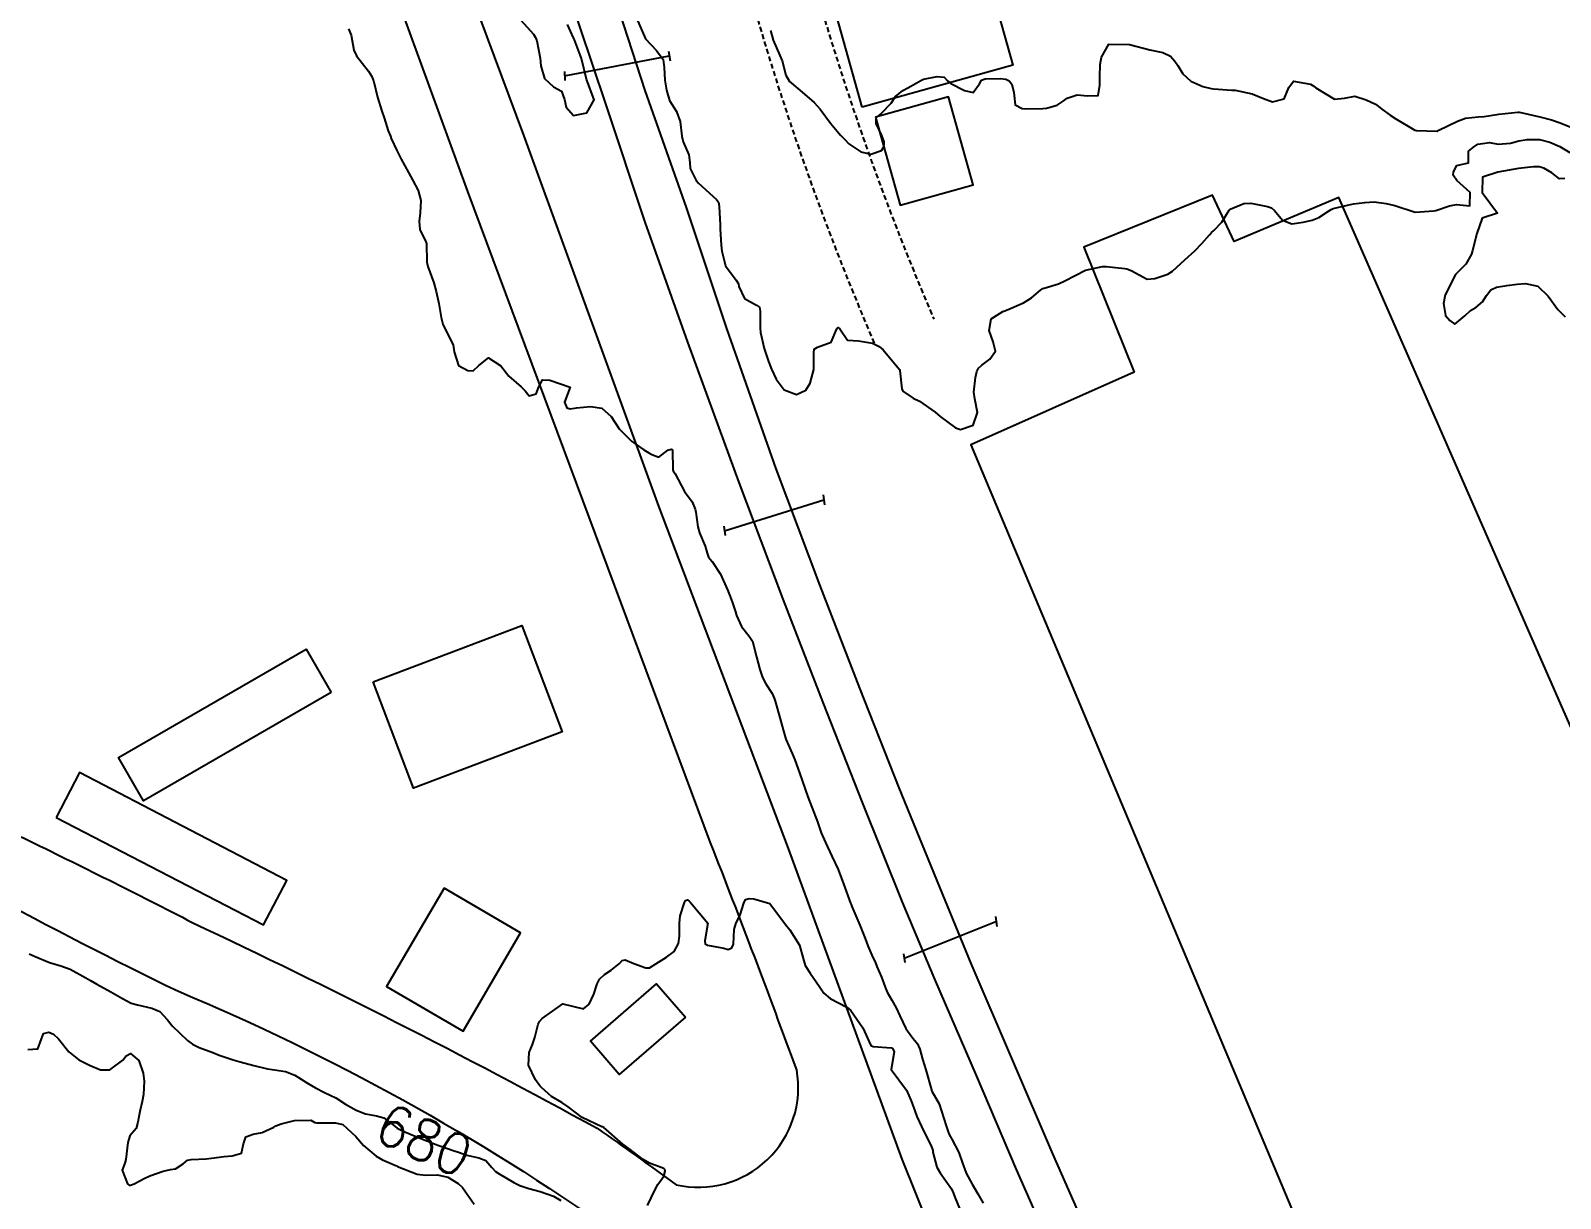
# Model space of a CAD drawing. Header units: metres. Extents: x 292545 to 299085, y 7450245 to 7463078.
# Drawn here: x 296294 to 296442.8, y 7454778.5 to 7454892.1 of the extents above; entities that cross this region are included whole.
import ezdxf
from ezdxf.enums import TextEntityAlignment as Align

# ---------------------------------------------------------------- set-up
doc = ezdxf.new("R2010")
doc.units = ezdxf.units.M
doc.linetypes.add('DASHED', pattern=[0.75, 0.5, -0.25])
for name, color, linetype in [('Cotas', 45, 'Continuous'), ('Curvas de Nivel 1m', 11, 'Continuous'), ('Curvas de Nivel 5m', 15, 'Continuous'), ('Edificações', 30, 'Continuous'), ('Linha Férrea', 20, 'Continuous'), ('Pórtico', 62, 'Continuous'), ('Vias Primárias', 230, 'Continuous'), ('Vias Secundárias', 230, 'DASHED')]:
    doc.layers.add(name, color=color, linetype=linetype)
doc.styles.add('Style-STANDARD', font='STANDARD.shx')

msp = doc.modelspace()

# ---------------------------------------------------------------- linework, layer by layer
at = {"layer": 'Curvas de Nivel 1m', "flags": 128}
for points, elevation in [([(296324.9, 7454892.31), (296325.15, 7454891.69), (296325.43, 7454890.24), (296325.67, 7454889.69), (296326.85, 7454888.18), (296327.18, 7454887.67), (296327.37, 7454887.14), (296327.74, 7454885.66), (296328.15, 7454884.31), (296328.36, 7454883.65), (296328.78, 7454882.4), (296328.98, 7454881.86), (296329.07, 7454881.65), (296329.6, 7454880.48), (296330.03, 7454879.63), (296330.73, 7454878.33), (296331.14, 7454877.62), (296331.69, 7454876.59), (296331.94, 7454875.61), (296331.89, 7454874.41), (296331.77, 7454873.61), (296331.84, 7454872.79), (296332.42, 7454871.6), (296332.48, 7454871.43), (296332.53, 7454869.6), (296332.63, 7454869.18), (296333.21, 7454867.59), (296333.43, 7454866.75), (296333.69, 7454865.59), (296333.92, 7454864.24), (296334.08, 7454863.58), (296334.55, 7454862.63), (296335.09, 7454861.57), (296335.2, 7454860.9), (296335.6, 7454859.57), (296336.51, 7454859.06), (296337.02, 7454859.04), (296337.6, 7454859.54), (296338.52, 7454860.3), (296339.73, 7454859.52), (296340.5, 7454858.53), (296341.7, 7454857.49), (296342.09, 7454857.09), (296342.47, 7454856.6), (296343.16, 7454856.79), (296343.43, 7454857.47), (296343.79, 7454858.17), (296344.49, 7454858.13), (296346.48, 7454857.44), (296345.93, 7454855.98), (296346.14, 7454855.44), (296346.46, 7454855.34), (296347.09, 7454855.43), (296348.46, 7454855.58), (296349.54, 7454855.4), (296350.45, 7454854.59), (296351.24, 7454853.38), (296352.43, 7454852.2), (296353.65, 7454851.35), (296354.12, 7454851.06), (296354.41, 7454850.88), (296355.09, 7454850.65), (296355.96, 7454851.32), (296356.31, 7454851.43), (296356.41, 7454851.38), (296356.44, 7454851.34), (296356.44, 7454851.32), (296356.47, 7454849.39), (296356.49, 7454849.32), (296356.7, 7454849.01), (296357.58, 7454847.31), (296358.35, 7454846.28), (296358.64, 7454845.59), (296358.7, 7454845.29), (296358.88, 7454843.85), (296359.04, 7454843.29), (296359.6, 7454841.98), (296359.79, 7454841.28), (296359.92, 7454840.91), (296360.29, 7454840.5), (296361.09, 7454839.26), (296361.77, 7454837.73), (296361.96, 7454837.25), (296362.24, 7454836.56), (296362.57, 7454835.59), (296362.67, 7454835.24), (296363.15, 7454834.17), (296363.89, 7454833.23), (296364.2, 7454832.73), (296364.61, 7454831.22), (296364.92, 7454829.98), (296365.19, 7454829.21), (296365.5, 7454828.57), (296366.13, 7454827.63), (296366.32, 7454827.2), (296366.41, 7454826.91), (296366.89, 7454825.19), (296367.19, 7454824.09), (296367.46, 7454823.19), (296368.06, 7454821.81), (296368.33, 7454821.18), (296368.79, 7454819.92), (296369.05, 7454819.17), (296369.6, 7454817.58), (296369.75, 7454817.16), (296370, 7454816.58), (296370.55, 7454815.15), (296370.9, 7454814.07), (296371.3, 7454813.14), (296371.94, 7454811.83), (296372.27, 7454811.13), (296372.54, 7454810.51), (296373.08, 7454809.12), (296373.76, 7454807.24), (296373.82, 7454807.11), (296373.89, 7454806.93), (296374.64, 7454805.1), (296375.16, 7454803.79), (296375.43, 7454803.09), (296375.83, 7454802.18), (296376.17, 7454801.43), (296376.31, 7454801.08), (296376.77, 7454800.04), (296377.13, 7454799.07), (296377.31, 7454798.59), (296377.78, 7454797.81), (296378.2, 7454797.06), (296378.54, 7454796.27), (296379.13, 7454795.05), (296379.73, 7454794.22), (296380.27, 7454793.57), (296380.49, 7454793.03), (296380.76, 7454792.07), (296381.07, 7454791.03), (296381.62, 7454789.07), (296381.64, 7454789.02), (296381.67, 7454788.95), (296382.36, 7454787.71), (296382.6, 7454787.01), (296383.07, 7454785.56), (296383.26, 7454785), (296383.36, 7454784.73), (296383.62, 7454784.29), (296384.28, 7454782.98), (296384.64, 7454781.93), (296384.99, 7454780.98), (296385.57, 7454779.9), (296386.14, 7454778.96), (296386.64, 7454778.05)], 679), ([(296341.35, 7454893.5), (296342.9, 7454891.78), (296343.11, 7454891.48), (296343.23, 7454891.14), (296343.54, 7454889.47), (296343.61, 7454888.72), (296343.96, 7454887.47), (296344.84, 7454886.67), (296345.62, 7454886.24), (296345.93, 7454885.44), (296346.07, 7454884.7), (296346.8, 7454883.88), (296348.09, 7454884.13), (296348.82, 7454885.41), (296348.06, 7454887.42), (296347.81, 7454888.47), (296347.59, 7454889.42), (296346.89, 7454891.24), (296346.8, 7454891.43), (296346.2, 7454892.74)], 678), ([(296352.91, 7454893.36), (296353.81, 7454891.35), (296354.88, 7454890.2), (296355.52, 7454889.33), (296355.63, 7454888.56), (296355.68, 7454887.33), (296355.84, 7454886.33), (296356.15, 7454885.33), (296356.81, 7454884.26), (296357.16, 7454883.31), (296357.33, 7454881.86), (296357.47, 7454881.31), (296358.01, 7454880.04), (296358.12, 7454879.3), (296358.16, 7454878.72), (296358.73, 7454877.54), (296358.96, 7454877.29), (296360.71, 7454875.71), (296360.9, 7454875.46), (296360.95, 7454875.27), (296360.97, 7454874.99), (296361.07, 7454873.27), (296361.08, 7454872.85), (296361.16, 7454871.26), (296361.22, 7454870.69), (296361.6, 7454869.26), (296362.61, 7454867.86), (296362.85, 7454867.49), (296362.89, 7454867.25), (296363.44, 7454866.09), (296364.59, 7454865.43), (296364.9, 7454865.22), (296364.96, 7454864.83), (296364.96, 7454863.22), (296365, 7454862.76), (296365.35, 7454861.21), (296365.78, 7454859.94), (296366.06, 7454859.2), (296366.5, 7454858.22), (296367.29, 7454857.19), (296368.48, 7454856.73), (296369.41, 7454857.17), (296369.82, 7454857.83), (296370.18, 7454859.15), (296370.18, 7454860.8), (296370.2, 7454861.16), (296370.53, 7454861.33), (296371.87, 7454861.81), (296372.43, 7454863.13), (296372.47, 7454863.21), (296372.55, 7454863.24), (296372.71, 7454863.13), (296373.45, 7454862.02), (296374.54, 7454861.95), (296375.9, 7454861.73), (296376.54, 7454861.4), (296376.92, 7454861.08), (296378.5, 7454859.16), (296378.55, 7454859.06), (296378.73, 7454857.3), (296378.85, 7454857.05), (296379.83, 7454856.39), (296380.47, 7454856.07), (296381.99, 7454855.01), (296382.46, 7454854.6), (296383.95, 7454853.49), (296384.44, 7454853.33), (296385.67, 7454853.75), (296386.09, 7454854.97), (296385.83, 7454856.32), (296385.74, 7454856.97), (296385.91, 7454858.39), (296386.05, 7454858.97), (296386.19, 7454859.28), (296386.51, 7454859.59), (296387.3, 7454860.17), (296387.84, 7454860.95), (296387.64, 7454861.85), (296387.23, 7454862.95), (296387.43, 7454864.1), (296388.58, 7454864.81), (296388.68, 7454864.84), (296388.92, 7454864.93), (296390.59, 7454865.65), (296391.35, 7454866.15), (296392.22, 7454866.89), (296392.46, 7454867.04), (296392.6, 7454867.08), (296393.99, 7454867.5), (296394.61, 7454867.78), (296396.62, 7454868.84), (296398.27, 7454869.18), (296398.63, 7454869.2), (296400.43, 7454868.99), (296400.63, 7454868.95), (296401.04, 7454868.79), (296402.61, 7454867.97), (296403.36, 7454868.02), (296404.62, 7454868.44), (296405.09, 7454868.74), (296405.88, 7454869.48), (296406.64, 7454870.16), (296406.94, 7454870.42), (296407.24, 7454870.71), (296407.93, 7454871.44), (296408.67, 7454872.26), (296408.88, 7454872.49), (296409.1, 7454872.7), (296409.86, 7454873.51), (296410.59, 7454874.68), (296410.64, 7454874.74), (296410.69, 7454874.77), (296412.03, 7454875.33), (296412.7, 7454875.34), (296414.32, 7454875.01), (296414.7, 7454874.9), (296415, 7454874.63), (296415.78, 7454873.71), (296416.68, 7454873.35), (296417.78, 7454873.49), (296418.68, 7454873.7), (296419.31, 7454873.95), (296420.26, 7454874.56), (296420.52, 7454874.74), (296420.7, 7454874.82), (296422.1, 7454875.14), (296422.7, 7454875.29), (296423.8, 7454875.43), (296424.71, 7454875.47), (296425.87, 7454875.33), (296426.7, 7454875.11), (296428.69, 7454874.46), (296430.51, 7454874.62), (296430.7, 7454874.65), (296432.03, 7454875.09), (296432.7, 7454875.21), (296434, 7454875.1), (296434.05, 7454876.4), (296432.73, 7454877.54), (296432.39, 7454878.07), (296432.42, 7454878.41), (296432.75, 7454879.01), (296433.88, 7454879.27), (296433.87, 7454880.4), (296434.35, 7454880.81), (296434.77, 7454881.09), (296435.92, 7454881.24), (296436.77, 7454881.08), (296437.95, 7454881.18), (296438.78, 7454881.42), (296439.57, 7454881.54), (296440.78, 7454881.53), (296441.8, 7454881.29), (296442.77, 7454880.87), (296443.72, 7454880.28)], 678), ([(296365.96, 7454892.16), (296366.23, 7454891.21), (296366.87, 7454889.71), (296367.1, 7454889.2), (296367.44, 7454887.79), (296367.81, 7454887.19), (296368.83, 7454886.34), (296370.21, 7454885.16), (296370.81, 7454884.48), (296371.79, 7454883.14), (296372.78, 7454881.96), (296373.18, 7454881.53), (296373.58, 7454881.12), (296374.76, 7454880.33), (296375.72, 7454880.13), (296376.76, 7454880.47), (296377, 7454880.84), (296377.02, 7454881.08), (296377.01, 7454881.31), (296376.78, 7454881.93), (296376.23, 7454883.09), (296376.24, 7454883.65), (296376.8, 7454884.13), (296377.71, 7454885.07), (296378.14, 7454885.74), (296378.83, 7454886.31), (296379.31, 7454886.57), (296380.12, 7454887.04), (296380.58, 7454887.3), (296380.85, 7454887.41), (296382.18, 7454887.68), (296382.85, 7454887.62), (296383.14, 7454887.3), (296383.5, 7454887), (296384.83, 7454886.32), (296385.68, 7454886.12), (296386.29, 7454886.97), (296386.49, 7454887.32), (296386.85, 7454887.46), (296388.3, 7454887.49), (296388.85, 7454887.43), (296389.17, 7454887.26), (296389.44, 7454886.93), (296389.64, 7454886.12), (296389.77, 7454884.93), (296390.45, 7454884.56), (296390.81, 7454884.53), (296392.47, 7454884.55), (296392.81, 7454884.58), (296393.86, 7454884.87), (296394.43, 7454885.26), (296394.82, 7454885.58), (296395.8, 7454885.88), (296396.83, 7454885.79), (296397.83, 7454885.83), (296398.01, 7454886.83), (296398, 7454887.68), (296398.03, 7454888.83), (296398.16, 7454889.54), (296398.88, 7454890.82), (296400.88, 7454890.79), (296402.88, 7454890.27), (296404.13, 7454890), (296404.87, 7454889.65), (296405.29, 7454889.17), (296405.58, 7454888.74), (296406.08, 7454887.95), (296406.85, 7454887.21), (296408.04, 7454886.71), (296408.84, 7454886.5), (296409.07, 7454886.46), (296410.84, 7454886.36), (296411.17, 7454886.33), (296412.83, 7454885.99), (296413.94, 7454885.53), (296414.82, 7454885.21), (296415.94, 7454885.5), (296416.38, 7454886.61), (296416.85, 7454887.22), (296418.49, 7454886.94), (296418.84, 7454886.72), (296419.02, 7454886.58), (296420.83, 7454885.46), (296421.82, 7454885.56), (296422.83, 7454885.76), (296423.92, 7454885.42), (296424.82, 7454884.98), (296425.1, 7454884.79), (296425.44, 7454884.5), (296426.24, 7454883.92), (296426.8, 7454883.57), (296428.66, 7454882.46), (296428.79, 7454882.42), (296428.84, 7454882.42), (296430.79, 7454882.36), (296430.86, 7454882.37), (296430.99, 7454882.44), (296432.8, 7454883.32), (296433.58, 7454883.63), (296434.81, 7454883.74), (296435.41, 7454883.78), (296436.81, 7454884.02), (296438.66, 7454884.19), (296438.81, 7454884.19), (296438.97, 7454884.18), (296440.81, 7454883.76), (296441.96, 7454883.46), (296442.8, 7454883.18), (296444.65, 7454882.42)], 677), ([(296443.26, 7454877.76), (296442.73, 7454877.71), (296441.97, 7454878.3), (296441.21, 7454878.77), (296440.75, 7454878.87), (296440.19, 7454878.88), (296438.75, 7454878.72), (296436.74, 7454878.37), (296435.24, 7454877.89), (296435.22, 7454876.39), (296436.69, 7454874.37), (296435.19, 7454873.89), (296434.67, 7454872.39), (296434.28, 7454870.76), (296434.17, 7454870.39), (296433.6, 7454869.43), (296432.62, 7454868.41), (296431.62, 7454866.42), (296431.44, 7454865.58), (296431.64, 7454864.42), (296432.07, 7454863.92), (296432.56, 7454863.57), (296433.52, 7454864.4), (296434.07, 7454864.9), (296434.59, 7454865.2), (296435.23, 7454865.74), (296435.64, 7454866.38), (296436.05, 7454866.93), (296436.61, 7454867.17), (296437.61, 7454867.35), (296438.61, 7454867.47), (296439.41, 7454867.54), (296440.61, 7454867.27), (296441.62, 7454866.31), (296442.58, 7454865.02), (296443.29, 7454864.29)], 678), ([(296293.72, 7454793.01), (296294.69, 7454793.08), (296295.04, 7454794.05), (296295.22, 7454794.57), (296295.74, 7454794.68), (296296.21, 7454794.5), (296296.69, 7454794.03), (296297.71, 7454792.78), (296298.67, 7454792), (296299.7, 7454791.48), (296300.76, 7454791.04), (296301.69, 7454791.02), (296302.94, 7454791.95), (296303.27, 7454792.38), (296303.71, 7454792.6), (296304.5, 7454791.93), (296304.93, 7454790.69), (296305.04, 7454789.93), (296304.97, 7454788.62), (296304.82, 7454787.93), (296304.6, 7454786.97), (296304.41, 7454785.93), (296304.25, 7454785.31), (296303.62, 7454784.6), (296303.43, 7454783.94), (296303.24, 7454782.29), (296303.15, 7454781.95), (296302.9, 7454781.27), (296303.41, 7454779.94), (296303.56, 7454779.81), (296303.71, 7454779.79), (296304.06, 7454779.94), (296305.04, 7454780.45), (296305.57, 7454780.7), (296306.86, 7454781.18), (296307.58, 7454781.33), (296308.07, 7454781.4), (296308.82, 7454781.88), (296309.23, 7454782.23), (296309.59, 7454782.3), (296311.07, 7454782.37), (296311.59, 7454782.42), (296312.82, 7454782.6), (296313.6, 7454782.66), (296314.49, 7454782.92), (296314.69, 7454783.81), (296314.92, 7454784.51), (296315.62, 7454784.78), (296316.49, 7454784.92), (296317.63, 7454785.46), (296317.83, 7454785.57), (296318.34, 7454785.77), (296319.64, 7454786.08), (296321.25, 7454786.12), (296321.63, 7454785.9), (296321.78, 7454785.87), (296323.63, 7454785.88), (296324.36, 7454785.69), (296325.62, 7454784.53), (296326.37, 7454783.67), (296327.59, 7454782.61), (296328.21, 7454782.27), (296329.58, 7454781.67), (296329.67, 7454781.63), (296331.58, 7454780.88), (296332.39, 7454780.78), (296333.58, 7454780.82), (296334.58, 7454780.58), (296335.57, 7454779.98), (296335.99, 7454779.56), (296337.14, 7454777.94)], 681)]:
    msp.add_lwpolyline(points, dxfattribs=dict(at, elevation=elevation))
at = {"layer": 'Curvas de Nivel 5m', "elevation": 680, "flags": 128}
for points in [[(296354.01, 7454777.82), (296354.7, 7454779.33), (296355.01, 7454779.88), (296355.57, 7454780.67), (296355.73, 7454781.17), (296355.69, 7454781.32), (296355.58, 7454781.43), (296354.2, 7454781.95), (296353.59, 7454782.29), (296352.17, 7454783.36), (296351.61, 7454783.79), (296349.74, 7454785.4), (296349.68, 7454785.45), (296349.63, 7454785.47), (296349.55, 7454785.49), (296347.64, 7454786.4), (296346.28, 7454787.43), (296345.66, 7454787.86), (296344.65, 7454788.44), (296343.67, 7454789.29), (296343.52, 7454789.47), (296343.1, 7454790.06), (296342.41, 7454791.48), (296342.49, 7454792.71), (296342.82, 7454793.48), (296343.03, 7454794.18), (296343.36, 7454795.47), (296343.49, 7454795.74), (296343.76, 7454796.03), (296345.77, 7454797.44), (296347.77, 7454796.95), (296348.33, 7454797.41), (296348.76, 7454798.38), (296349.11, 7454799.4), (296349.34, 7454799.86), (296349.81, 7454800.29), (296350.47, 7454800.73), (296351.27, 7454801.38), (296351.54, 7454801.65), (296351.83, 7454801.74), (296352.66, 7454801.36), (296353.82, 7454800.94), (296354.2, 7454800.96), (296354.82, 7454801.34), (296355.83, 7454801.98), (296356.6, 7454802.54), (296357, 7454803.31), (296357.11, 7454804.04), (296357.1, 7454805.31), (296357.16, 7454806.02), (296357.59, 7454807.3), (296357.69, 7454807.51), (296357.9, 7454807.55), (296358.05, 7454807.45), (296358.18, 7454807.3), (296359.86, 7454805.28), (296359.56, 7454803.57), (296359.61, 7454803.28), (296359.84, 7454803.16), (296361.43, 7454802.85), (296361.84, 7454802.72), (296362.21, 7454802.88), (296362.35, 7454803.24), (296362.43, 7454804.67), (296362.58, 7454805.24), (296363.02, 7454806.09), (296363.37, 7454807.24), (296363.52, 7454807.61), (296363.9, 7454807.7), (296364.34, 7454807.66), (296365.89, 7454807.2), (296367.43, 7454805.18), (296367.86, 7454804.66), (296368.78, 7454803.17), (296369.15, 7454801.85), (296369.33, 7454801.16), (296369.81, 7454800.43), (296370.71, 7454799.15), (296371.15, 7454798.5), (296371.78, 7454797.96), (296373.39, 7454797.11), (296373.77, 7454796.8), (296374.94, 7454795.1), (296375.73, 7454793.4), (296375.94, 7454793.3), (296377.72, 7454793.18), (296377.86, 7454793.06), (296377.99, 7454792.79), (296377.7, 7454791.06), (296379.2, 7454789.04), (296379.66, 7454788.02), (296379.99, 7454787.04), (296380.19, 7454786.49), (296380.87, 7454785.03), (296381.61, 7454783.64), (296381.75, 7454783.16), (296381.77, 7454783.02), (296382.15, 7454781.57), (296382.47, 7454781.01), (296383.56, 7454779.45), (296383.76, 7454778.99), (296383.91, 7454778.63), (296384.57, 7454776.98)], [(296293.83, 7454802.31), (296294.43, 7454802.05), (296295.82, 7454801.48), (296296.92, 7454801.13), (296297.81, 7454800.81), (296299.34, 7454799.99), (296299.8, 7454799.72), (296300.41, 7454799.36), (296301.78, 7454798.62), (296302.92, 7454797.95), (296303.77, 7454797.52), (296304.36, 7454797.34), (296305.76, 7454797.03), (296306.55, 7454796.7), (296307.29, 7454795.9), (296307.74, 7454795.3), (296309.24, 7454793.87), (296309.72, 7454793.51), (296310.38, 7454793.2), (296311.71, 7454792.7), (296312.33, 7454792.46), (296313.7, 7454791.99), (296314.36, 7454791.81), (296315.7, 7454791.44), (296317.02, 7454791.11), (296317.7, 7454791.02), (296318.78, 7454790.85), (296319.69, 7454790.5), (296320.93, 7454789.74), (296321.68, 7454789.27), (296322.56, 7454788.83), (296323.66, 7454788.29), (296324.6, 7454787.69), (296325.65, 7454787.1), (296326.57, 7454786.74), (296327.64, 7454786.55), (296328.35, 7454786.36), (296329.28, 7454785.64), (296329.63, 7454785.36), (296330.15, 7454785.1), (296331.62, 7454784.48), (296333.43, 7454783.77), (296333.6, 7454783.7), (296333.88, 7454783.59), (296335.17, 7454783.14), (296335.6, 7454783), (296336.41, 7454782.73), (296337.59, 7454782.46), (296338.26, 7454782.2), (296338.85, 7454781.52), (296339.2, 7454781.14), (296339.58, 7454780.9), (296341, 7454780.07), (296341.57, 7454779.78), (296342.44, 7454779.48), (296343.56, 7454779.2), (296344.84, 7454778.74), (296345.55, 7454778.3)]]:
    msp.add_lwpolyline(points, dxfattribs=at)
at = {"layer": 'Edificações'}
for points in [[(296374.88, 7454884.69), (296369.42, 7454904.19), (296384.07, 7454908.29), (296389.53, 7454888.79)], [(296376.18, 7454883.72), (296378.58, 7454875.15), (296385.67, 7454877.14), (296383.27, 7454885.71)], [(296476.44, 7454749.95), (296421.27, 7454875.91), (296411.08, 7454871.63), (296408.97, 7454876.13), (296396.44, 7454871.06), (296401.35, 7454858.92), (296385.47, 7454851.85), (296428.24, 7454749.95), (296429.61, 7454747), (296424.77, 7454745.15), (296431.35, 7454730.3), (296436.11, 7454732.19), (296442.2, 7454719.06), (296482.34, 7454736.55)], [(296327.31, 7454828.78), (296341.76, 7454834.27), (296345.69, 7454823.92), (296331.24, 7454818.43)], [(296323.22, 7454827.73), (296304.97, 7454817.19), (296302.53, 7454821.4), (296320.79, 7454831.94)], [(296296.46, 7454815.59), (296316.63, 7454805.12), (296318.9, 7454809.46), (296298.73, 7454819.94)], [(296334.2, 7454808.69), (296328.61, 7454799.13), (296336.05, 7454794.79), (296341.64, 7454804.34)], [(296357.68, 7454796.16), (296351.24, 7454790.58), (296348.44, 7454793.81), (296354.88, 7454799.39)]]:
    msp.add_lwpolyline(points, close=True, dxfattribs=at)
at = {"layer": 'Linha Férrea', "linetype": 'Continuous'}
for points in [[(296397.88, 7454772.78), (296393.42, 7454782.86), (296389.52, 7454791.99), (296385.49, 7454801.36), (296382.45, 7454808.79), (296378.48, 7454818.45), (296374.67, 7454828.17), (296370.77, 7454838.21), (296366.5, 7454849.5), (296361.7, 7454863.16), (296357.78, 7454874.93), (296353.77, 7454886.32), (296350.05, 7454897.84)], [(296346.13, 7454896.35), (296349.91, 7454885.01), (296353.75, 7454873.5), (296357.9, 7454861.82), (296362.87, 7454848.16), (296367.15, 7454836.83), (296371.06, 7454826.76), (296374.88, 7454817.02), (296378.77, 7454807.33), (296381.92, 7454799.84), (296385.96, 7454790.46), (296389.87, 7454781.32), (296394.35, 7454771.18)]]:
    msp.add_lwpolyline(points, dxfattribs=at)
at = {"layer": 'Pórtico'}
for points in [[(296345.93, 7454887.74), (296356.12, 7454889.67)], [(296356.05, 7454890.15), (296356.19, 7454889.19)], [(296345.91, 7454888.17), (296345.95, 7454887.3)], [(296361.48, 7454843.46), (296371.15, 7454846.48)], [(296371.09, 7454846.97), (296371.22, 7454846)], [(296361.41, 7454843.91), (296361.55, 7454843.01)], [(296387.84, 7454805.93), (296387.97, 7454804.97)], [(296378.96, 7454801.9), (296387.9, 7454805.45)], [(296378.9, 7454802.32), (296379.02, 7454801.48)]]:
    msp.add_lwpolyline(points, dxfattribs=at)
at = {"layer": 'Vias Primárias'}
msp.add_lwpolyline([(296623.41, 7454359.7), (296597.5, 7454401.19), (296575.35, 7454437.81), (296546.86, 7454483.98), (296522.03, 7454524.91), (296503.5, 7454554.11), (296479.41, 7454591.61), (296457, 7454627.84), (296437.76, 7454659.49), (296419.54, 7454691.22), (296405.08, 7454719.91), (296391.77, 7454749.95), (296378.77, 7454782.34), (296367.71, 7454812.56), (296355.11, 7454845.88), (296341.96, 7454881.96), (296333.31, 7454905.23), (296321.24, 7454939.23), (296308.1, 7454977.78), (296299.92, 7455006.96), (296294.36, 7455029.11), (296287.72, 7455063.42), (296283.49, 7455090.63), (296279.74, 7455120.4)], dxfattribs=at)
msp.add_lwpolyline([(296309.76, 7454805.34, -0.015201), (296349.1, 7454785.34, -0.005767), (296356.78, 7454779.84, 0.538097), (296368.51, 7454791.02, 0.005928), (296360.14, 7454813.1), (296336.52, 7454876.49), (296322.6, 7454914.66), (296310.52, 7454949.63), (296299.8, 7454982.14), (296290.83, 7455014), (296282.12, 7455050.08), (296277.36, 7455074.08, 0.045261), (296270.9, 7455088.4, 0.803968), (296259.95, 7455084.76), (296260.11, 7455048.87, -0.011835), (296259.08, 7454986.95, -0.081787), (296248, 7454933.3, 0.099085), (296248.88, 7454877.76, 0.058929), (296262.91, 7454838.84, 0.147795), (296293.35, 7454813.55, -0.006324)], format="xyb", close=True, dxfattribs=at)
msp.add_lwpolyline([(296140.75, 7454945.72), (296127.19, 7455000.47, -0.696697), (296137.99, 7455007.38), (296201.01, 7454964.71), (296231.77, 7454945.46, -0.292786), (296239.82, 7454927.63, 0.069716), (296239.67, 7454902.98, 0.068398), (296243.77, 7454870.59, 0.057836), (296255.11, 7454839.92, 0.120917), (296271.49, 7454818.78, 0.024188), (296308.36, 7454798.67, -0.05432), (296350.75, 7454775.21, -0.232175), (296368.21, 7454747.99, 1.378699)], format="xyb", dxfattribs=at)
at = {"layer": 'Vias Secundárias'}
for points in [[(296476.81, 7455302.31), (296418.02, 7455310.7), (296399.68, 7455315.41, 0.091857), (296393.97, 7455316.13, -0.017798), (296351.59, 7455311.74, 0.228183), (296317.36, 7455295.26, 0.125177), (296300.03, 7455249.95, 0.017927), (296303.58, 7455240.54, 0.017993), (296309.25, 7455216.21, -0.040807), (296314.5, 7455190.16, -0.017662), (296317.04, 7455165.55, -0.035357), (296318.73, 7455146.19, -0.030481), (296319.85, 7455120.76, -0.007991), (296322.09, 7455101.54, 0.034152), (296322.65, 7455075.96, 0.038669), (296329.38, 7455052.26, -0.011733), (296334.83, 7455030.34, 0.020959), (296339.31, 7455008.62, -0.005341), (296347.06, 7454980.79, -0.056353), (296356.46, 7454947.6, -0.018252), (296365.83, 7454914.24, 0.048975), (296381.86, 7454864.07)], [(296272.61, 7455204.45, -0.000852), (296289.01, 7455207.11, -0.13262), (296298.22, 7455208.09, -0.24035), (296308.3, 7455189.36, -0.017915), (296310.83, 7455164.84, -0.036416), (296312.48, 7455145.82, -0.031399), (296313.59, 7455120.4, 0.051275), (296313.4, 7455100.69, -0.061951), (296316.46, 7455075.06, 0.03877), (296323.42, 7455050.35, -0.011497), (296328.69, 7455029.15, 0.020895), (296333.28, 7455006.99, -0.005437), (296341.12, 7454978.78, -0.057808), (296350.36, 7454946.13, -0.018456), (296359.74, 7454912.85, 0.0489), (296376.12, 7454861.59, 0.0489)]]:
    msp.add_lwpolyline(points, format="xyb", dxfattribs=at)

# ---------------------------------------------------------------- texts
at = {"layer": 'Cotas', "style": 'Style-STANDARD'}
msp.add_text('680', height=4, rotation=335.8667, dxfattribs=at).set_placement((296332.26, 7454784.2, 680), align=Align.MIDDLE_CENTER)

doc.saveas('drawing.dxf')
